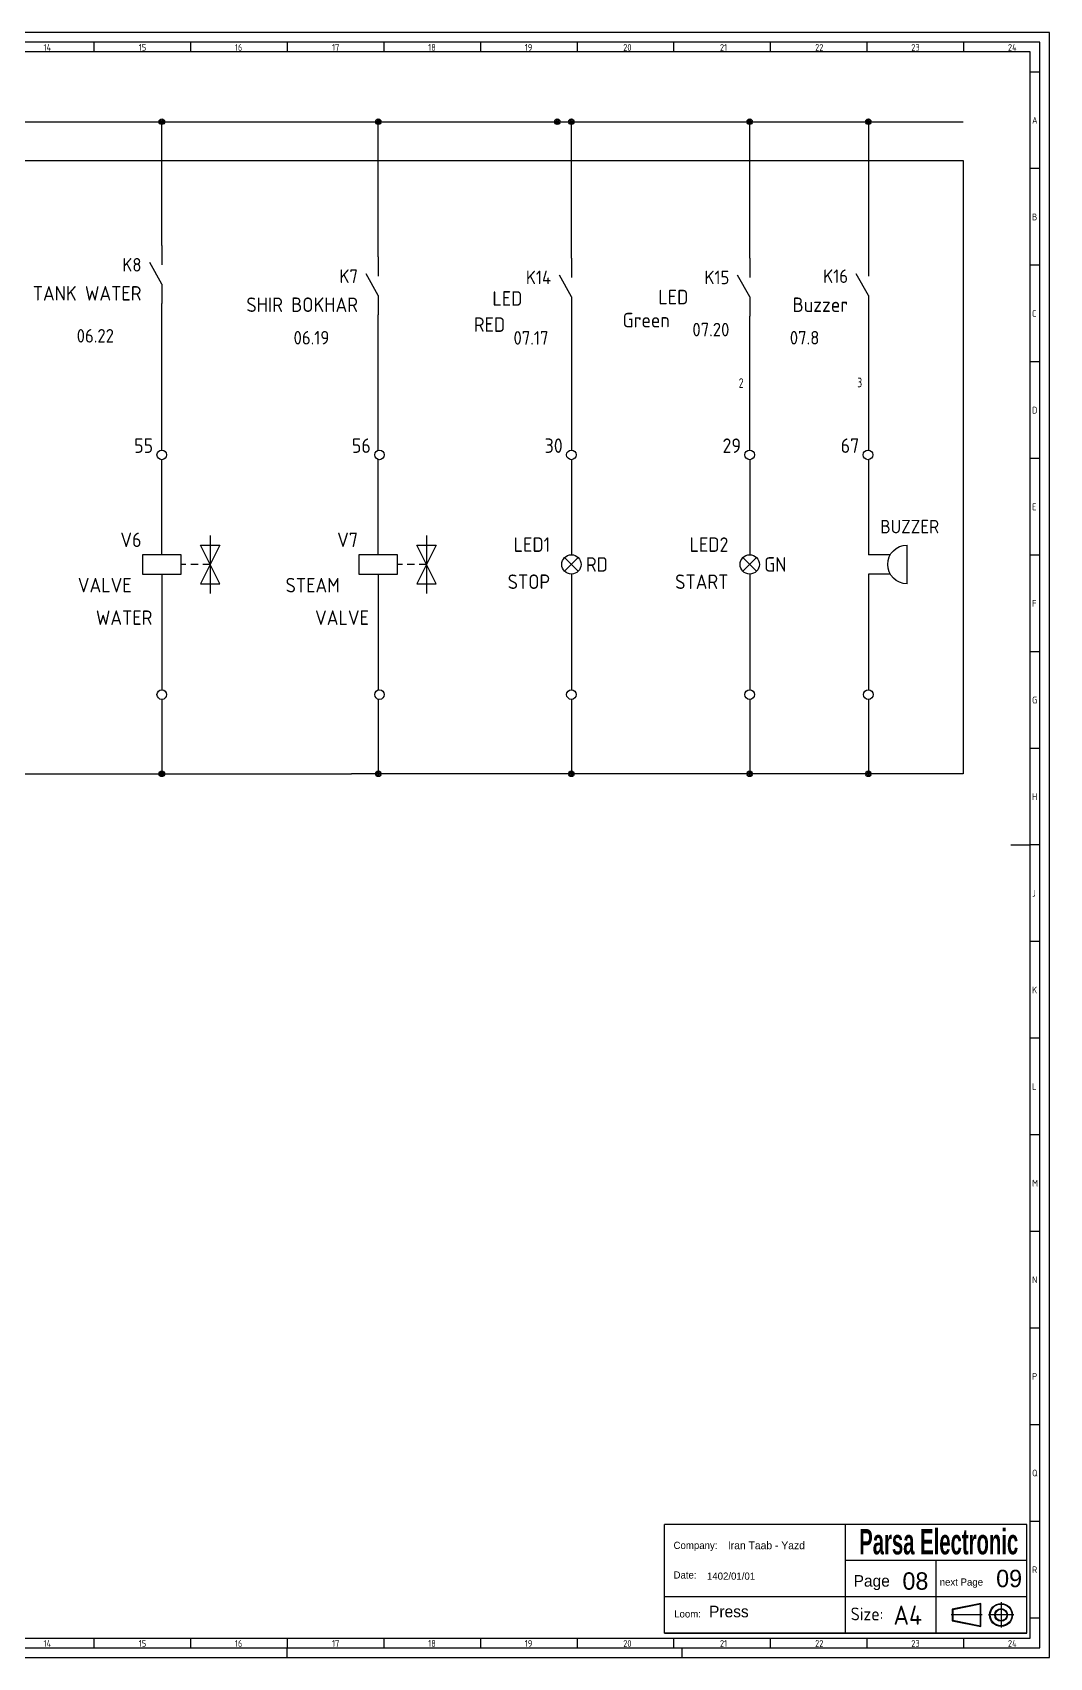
# Model space of a CAD drawing. Header units: millimetres. Extents: x 0 to 1189, y 5 to 846.
# Drawn here: x 663 to 1189, y 5 to 846 of the extents above; entities that cross this region are included whole.
import ezdxf
from ezdxf.enums import TextEntityAlignment as Align

# ---------------------------------------------------------------- set-up
doc = ezdxf.new("R2010")
doc.units = ezdxf.units.MM
doc.header["$LTSCALE"] = 12
for name, color, linetype in [('035', 5, 'Continuous'), ('07', 7, 'Continuous'), ('DESC', 1, 'Continuous'), ('DESCCHILD', 20, 'Continuous'), ('MISC', 2, 'Continuous'), ('RED_2.5mm^2', 1, 'Continuous'), ('SYMS', 7, 'Continuous'), ('TAGS', 51, 'Continuous'), ('WIRENO', 70, 'Continuous'), ('XREFCHILD', 134, 'Continuous')]:
    doc.layers.add(name, color=color, linetype=linetype)
doc.styles.add('AA', font='', dxfattribs={"height": 1})
doc.styles.add('ACISOTS', font='isocp.shx')
doc.styles.add('ISO Proportional', font='isocp.shx')
doc.styles.add('RAAD', font='swisscb.ttf', dxfattribs={"width": 0.7})
doc.styles.add('WD_IEC', font='ISOCP2.shx', dxfattribs={"width": 0.9, "height": 4})
doc.styles.get('AA').set_extended_font_data('Zar')

# ---------------------------------------------------------------- blocks, each defined once
blk = doc.blocks.new('IEC_border_a0')
at = {"layer": '035', "color": 0}
for p, q in [((1189, 841), (0, 841)), ((694.5, 836), (694.5, 831)), ((744.5, 836), (744.5, 831)), ((794.5, 836), (794.5, 831)), ((844.5, 836), (844.5, 831)), ((894.5, 836), (894.5, 831)), ((944.5, 836), (944.5, 831)), ((994.5, 836), (994.5, 831)), ((1044.5, 836), (1044.5, 831)), ((1094.5, 836), (1094.5, 831)), ((1144.5, 836), (1144.5, 831)), ((1189, 0), (1189, 841)), ((1183.97, 820.54), (1178.98, 820.54)), ((1183.97, 770.54), (1178.98, 770.54)), ((1183.97, 720.54), (1178.98, 720.54)), ((1183.97, 670.54), (1178.98, 670.54)), ((1183.97, 620.54), (1178.98, 620.54)), ((1183.98, 570.5), (1179, 570.5)), ((1183.98, 520.5), (1178.98, 520.5)), ((1183.98, 470.5), (1179, 470.5)), ((1183.98, 420.5), (1179, 420.5)), ((1183.98, 420.5), (1179, 420.5)), ((1183.98, 370.5), (1179, 370.5)), ((1183.98, 320.5), (1179, 320.5)), ((1184, 270.46), (1179.02, 270.46)), ((1184, 270.46), (1179.02, 270.46)), ((1184, 220.46), (1179.02, 220.46)), ((1184, 170.46), (1179.02, 170.46)), ((1184, 120.46), (1179.02, 120.46)), ((1184, 70.46), (1179.02, 70.46)), ((1184.02, 20.42), (1179.03, 20.42)), ((694.5, 10), (694.5, 5)), ((744.5, 10), (744.5, 5)), ((744.5, 10), (744.5, 5)), ((794.5, 10), (794.5, 5)), ((844.5, 10), (844.5, 5)), ((894.5, 10), (894.5, 5)), ((944.5, 10), (944.5, 5)), ((994.5, 10), (994.5, 5)), ((1044.5, 10), (1044.5, 5)), ((1094.5, 10), (1094.5, 5)), ((1144.5, 10), (1144.5, 5)), ((0, 0), (1189, 0)), ((794.5, 0), (794.5, 5)), ((999, 0), (999, 5))]:
    blk.add_line(p, q, dxfattribs=at)
blk.add_lwpolyline([(10, 10), (1179, 10), (1179, 831), (10, 831)], close=True, dxfattribs=at)
at = {"layer": '07', "color": 0}
blk.add_line((1169, 420.5), (1179, 420.5), dxfattribs=at)
blk.add_lwpolyline([(5, 5), (1184, 5), (1184, 836), (5, 836)], close=True, dxfattribs=at)
at = {"layer": '035', "color": 0, "style": 'ISO Proportional'}
for s, p in [('14', (668.46, 831.5)), ('15', (717.72, 831.5)), ('16', (767.49, 831.5)), ('17', (817.72, 831.5)), ('18', (867.49, 831.5)), ('19', (917.49, 831.5)), ('20', (968.42, 831.5)), ('21', (1018.46, 831.5)), ('22', (1067.72, 831.5)), ('23', (1117.49, 831.5)), ('24', (1167.49, 831.5)), ('A', (1179.98, 793.79)), ('B', (1179.98, 743.79)), ('C', (1179.98, 693.79)), ('D', (1179.98, 643.79)), ('E', (1180, 593.75)), ('F', (1180, 543.75)), ('G', (1180, 493.75)), ('H', (1180, 443.75)), ('J', (1180, 393.75)), ('K', (1180, 343.75)), ('L', (1180.02, 293.72)), ('M', (1180.02, 243.72)), ('N', (1180.02, 193.72)), ('P', (1180.02, 143.72)), ('Q', (1180.02, 93.72)), ('R', (1180.03, 43.68)), ('14', (668.46, 5.5)), ('15', (717.72, 5.5)), ('16', (767.49, 5.5)), ('17', (817.72, 5.5)), ('18', (867.49, 5.5)), ('19', (917.49, 5.5)), ('20', (968.42, 5.5)), ('21', (1018.46, 5.5)), ('22', (1067.72, 5.5)), ('23', (1117.49, 5.5)), ('24', (1167.49, 5.5))]:
    blk.add_text(s, height=3.5, dxfattribs=at).set_placement(p)
blk = doc.blocks.new('VT0002')
blk.add_circle((0, 0), 1.25)
at = {"style": 'WD_IEC'}
for tag, p in [('INST', (-2.25, 6.5)), ('LOC', (-2.25, 3.5)), ('DESC1', (-2.25, -6.25)), ('DESC2', (-2.25, -9.25)), ('DESC3', (-2.25, -12.25))]:
    blk.add_attdef(tag, text='', height=2.5, dxfattribs=at).set_placement(p, align=Align.RIGHT)
at = {"style": 'WD_IEC', "flags": 1}
for tag, p, height in [('ASSYCODE', (2.75, 10.75), 1), ('CATDESC', (2.75, 9.25), 1), ('MFG', (2.75, 7.25), 1.5), ('CAT', (2.75, 4.75), 1.5), ('X4PIN01', (-1.25, 1), 0.25), ('X4TERM01', (-1.25, 0), 0.25), ('X4TERMDESC01', (-1.25, 0.5), 0.4), ('STRIPSEQ', (0, 0), 0.025), ('X2PIN01', (0, 2.25), 0.25), ('X2TERM01', (0, 1.25), 0.25), ('X8PIN01', (0, -0.25), 0.25), ('X2TERMDESC01', (0, 1.75), 0.4), ('X1PIN01', (1.25, 1), 0.25), ('X1TERM01', (1.25, 0), 0.25), ('X1TERMDESC01', (1.25, 0.5), 0.4), ('LINKTERM', (0, -0.04), 0.025), ('X8TERM01', (0, -1.25), 0.25), ('X8TERMDESC01', (0, -0.75), 0.4)]:
    blk.add_attdef(tag, p, '', height=height, dxfattribs=at)
at = {"style": 'WD_IEC', "flags": 8}
for tag, height, p in [('TAGSTRIP', 2.5, (-2.25, 0.5)), ('TERM01', 2, (-2.25, -3.25))]:
    blk.add_attdef(tag, text='', height=height, dxfattribs=at).set_placement(p, align=Align.RIGHT)
blk = doc.blocks.new('WDDOT')
for radius in [0.72, 0.449, 0.223]:
    blk.add_circle((0, 0), radius)
blk = doc.blocks.new('VLT1R')
for p, q in [((0, 7.5), (0, 2.5)), ((-1.77, -1.77), (1.77, 1.77)), ((1.77, -1.77), (-1.77, 1.77)), ((0, -2.5), (0, -7.5))]:
    blk.add_line(p, q)
blk.add_circle((0, 0), 2.5)
at = {"style": 'WD_IEC'}
for tag, p in [('INST', (-5.5, 10.25)), ('LOC', (-5.5, 6.75)), ('TAG1', (-5.5, 3.25)), ('DESC1', (-5.5, -6.35)), ('DESC2', (-5.5, -9.85)), ('DESC3', (-5.5, -13.35))]:
    blk.add_attdef(tag, text='', height=2.5, dxfattribs=at).set_placement(p, align=Align.RIGHT)
blk.add_attdef('TERM01', text='', height=2, rotation=90, dxfattribs=at).set_placement((-1, 7.5), align=Align.RIGHT)
at = {"style": 'WD_IEC', "flags": 1}
for tag, p, height in [('X2TERM01', (0, 7.5), 0.32), ('X4LINK', (-3, 0), 0.32), ('X1LINK', (3, 0), 0.32), ('ASSYCODE', (1, -4), 1), ('X8TERM02', (0, -7.5), 0.32), ('FAMILY', (1, -5.5), 1), ('CATDESC', (1, -7), 1)]:
    blk.add_attdef(tag, p, '', height=height, dxfattribs=at)
at = {"style": 'WD_IEC', "flags": 9}
for tag, p in [('MFG', (-6, -0.25)), ('CAT', (-6, -2.75))]:
    blk.add_attdef(tag, text='', height=1.5, dxfattribs=at).set_placement(p, align=Align.RIGHT)
at = {"style": 'WD_IEC'}
blk.add_attdef('TERM02', (-1, -7.5), '', height=2, rotation=90, dxfattribs=at)
at = {"lineweight": 13, "style": 'WD_IEC'}
blk.add_attdef('COLOR', text='', height=2.5, dxfattribs=at).set_placement((3.75, 0), align=Align.MIDDLE_LEFT)
at = {"lineweight": 15, "style": 'WD_IEC'}
for tag, p in [('XREF', (-5.5, -18)), ('WDTAGALT', (-5.5, -22))]:
    blk.add_attdef(tag, text='', height=2.5, dxfattribs=at).set_placement(p, align=Align.RIGHT)
blk = doc.blocks.new('VLT1G')
for p, q in [((0, 7.5), (0, 2.5)), ((-1.77, -1.77), (1.77, 1.77)), ((1.77, -1.77), (-1.77, 1.77)), ((0, -2.5), (0, -7.5))]:
    blk.add_line(p, q)
blk.add_circle((0, 0), 2.5)
at = {"style": 'WD_IEC'}
for tag, p in [('INST', (-5.5, 10.25)), ('LOC', (-5.5, 6.75)), ('TAG1', (-5.5, 3.25)), ('DESC1', (-5.5, -6.35)), ('DESC2', (-5.5, -9.85)), ('DESC3', (-5.5, -13.35))]:
    blk.add_attdef(tag, text='', height=2.5, dxfattribs=at).set_placement(p, align=Align.RIGHT)
blk.add_attdef('TERM01', text='', height=2, rotation=90, dxfattribs=at).set_placement((-1, 7.5), align=Align.RIGHT)
at = {"style": 'WD_IEC', "flags": 1}
for tag, p, height in [('X2TERM01', (0, 7.5), 0.32), ('X4LINK', (-3, 0), 0.32), ('X1LINK', (3, 0), 0.32), ('ASSYCODE', (1, -4), 1), ('X8TERM02', (0, -7.5), 0.32), ('FAMILY', (1, -5.5), 1), ('CATDESC', (1, -7), 1)]:
    blk.add_attdef(tag, p, '', height=height, dxfattribs=at)
at = {"style": 'WD_IEC', "flags": 9}
for tag, p in [('MFG', (-6, -0.25)), ('CAT', (-6, -2.75))]:
    blk.add_attdef(tag, text='', height=1.5, dxfattribs=at).set_placement(p, align=Align.RIGHT)
at = {"style": 'WD_IEC'}
blk.add_attdef('TERM02', (-1, -7.5), '', height=2, rotation=90, dxfattribs=at)
at = {"lineweight": 13, "style": 'WD_IEC'}
blk.add_attdef('COLOR', text='', height=2.5, dxfattribs=at).set_placement((3.75, 0), align=Align.MIDDLE_LEFT)
at = {"lineweight": 15, "style": 'WD_IEC'}
for tag, p in [('XREF', (-5.5, -18)), ('WDTAGALT', (-5.5, -21))]:
    blk.add_attdef(tag, text='', height=2.5, dxfattribs=at).set_placement(p, align=Align.RIGHT)
blk = doc.blocks.new('VSV1')
for p, q in [((0, 2.5), (0, 7.5)), ((12.5, 0), (10, 5)), ((10, 5), (15, 5)), ((12.5, 7.5), (12.5, -7.5)), ((15, 5), (12.5, 0)), ((6.25, 0), (5, 0)), ((9.38, 0), (7.5, 0)), ((12.5, 0), (10, -5)), ((12.5, 0), (10.62, 0)), ((15, -5), (12.5, 0)), ((0, -2.5), (0, -7.5)), ((10, -5), (15, -5))]:
    blk.add_line(p, q)
blk.add_lwpolyline([(-5, 2.5), (-5, -2.5), (5, -2.5), (5, 2.5)], close=True)
at = {"style": 'WD_IEC'}
for tag, p in [('INST', (-5.25, 11.5)), ('LOC', (-5.25, 8)), ('TAG1', (-5.25, 4.5)), ('DESC2', (-5.25, -10.35)), ('DESC1', (-5.25, -6.85)), ('DESC3', (-5.25, -13.85))]:
    blk.add_attdef(tag, text='', height=2.5, dxfattribs=at).set_placement(p, align=Align.RIGHT)
blk.add_attdef('TERM01', text='', height=2, rotation=90, dxfattribs=at).set_placement((-1, 7.5), align=Align.RIGHT)
at = {"style": 'WD_IEC', "flags": 1}
for tag, p, height in [('X2TERM01', (0, 7.5), 0.32), ('X4LINK', (-5, 0), 0.32), ('X1LINK', (12.5, 0), 0.32), ('ASSYCODE', (1, -4), 1), ('X8TERM02', (0, -7.5), 0.32), ('FAMILY', (1, -5.5), 1), ('CATDESC', (1, -7), 1)]:
    blk.add_attdef(tag, p, '', height=height, dxfattribs=at)
at = {"style": 'WD_IEC', "flags": 9}
for tag, p in [('MFG', (-6, 1)), ('CAT', (-6, -1.5))]:
    blk.add_attdef(tag, text='', height=1.5, dxfattribs=at).set_placement(p, align=Align.RIGHT)
at = {"style": 'WD_IEC'}
blk.add_attdef('TERM02', (-1, -7.5), '', height=2, rotation=90, dxfattribs=at)
at = {"lineweight": 9, "style": 'WD_IEC'}
for tag, p in [('NO', (-5.5, -16.5)), ('NC', (-5.5, -20))]:
    blk.add_attdef(tag, text='', height=2.5, dxfattribs=at).set_placement(p, align=Align.TOP_RIGHT)
for tag, p in [('XREFNO', (-4, -16.5)), ('XREFNC', (-4, -20)), ('WDTAGALT', (-3.88, -23.13))]:
    blk.add_attdef(tag, text='', height=2.5, dxfattribs=at).set_placement(p, align=Align.TOP_LEFT)
blk = doc.blocks.new('VAN1Z')
for p, q in [((-10, -5), (-10, 5)), ((-5.67, 2.5), (0, 2.5)), ((-5.67, -2.5), (0, -2.5))]:
    blk.add_line(p, q)
blk.add_arc((-10, 0), 5, 270, 90)
at = {"style": 'WD_IEC'}
for tag, height, p in [('INST', 2.5, (-11.5, 11.5)), ('LOC', 2.5, (-11.5, 8)), ('TAG1', 2.5, (-11.5, 4.5)), ('TERM01', 2, (0, 3.5)), ('TERM02', 2, (0, -1.5)), ('DESC2', 2.5, (-11.5, -10.35)), ('DESC1', 2.5, (-11.5, -6.85)), ('DESC3', 2.5, (-11.5, -13.85)), ('XREF', 2.5, (-11.5, -18.85))]:
    blk.add_attdef(tag, text='', height=height, dxfattribs=at).set_placement(p, align=Align.RIGHT)
at = {"style": 'WD_IEC', "flags": 9}
for tag, p in [('MFG', (-11, 1)), ('CAT', (-11, -1.5))]:
    blk.add_attdef(tag, text='', height=1.5, dxfattribs=at).set_placement(p, align=Align.RIGHT)
at = {"style": 'WD_IEC', "flags": 1}
for tag, p, height in [('X2TERM01', (0, 2.5), 0.32), ('ASSYCODE', (-4, -4), 1), ('X8TERM02', (0, -2.5), 0.32), ('FAMILY', (-4, -5.5), 1), ('CATDESC', (-4, -7), 1)]:
    blk.add_attdef(tag, p, '', height=height, dxfattribs=at)
blk = doc.blocks.new('VCR21')
for p, q in [((0, 7.5), (0, 2.5)), ((0, -2.5), (-3.12, 3.12)), ((0, -2.5), (0, -7.5))]:
    blk.add_line(p, q)
at = {"style": 'WD_IEC'}
for tag, p in [('INST', (-5.25, 6.75)), ('LOC', (-5.25, 3.75)), ('TAG2', (-5.25, 0.75)), ('XREF', (-5.25, -3.75)), ('DESC2', (-5.25, -9.75)), ('DESC1', (-5.25, -6.75)), ('DESC3', (-5.25, -12.75))]:
    blk.add_attdef(tag, text='', height=2.5, dxfattribs=at).set_placement(p, align=Align.RIGHT)
blk.add_attdef('TERM01', text='', height=2, rotation=90, dxfattribs=at).set_placement((-1, 7.5), align=Align.RIGHT)
at = {"style": 'WD_IEC', "flags": 1}
for tag, p, height in [('X2TERM01', (0, 7.5), 0.32), ('X4LINK', (-2.75, 0), 0.32), ('X1LINK', (-0.5, 0), 0.32), ('CONTACT', (4, -3.5), 1), ('FAMILY', (4, -5), 1), ('COMMON', (5.25, -4.75), 1), ('X8TERM02', (0, -7.5), 0.32)]:
    blk.add_attdef(tag, p, '', height=height, dxfattribs=at)
at = {"style": 'WD_IEC'}
blk.add_attdef('TERM02', (-1, -7.5), '', height=2, rotation=90, dxfattribs=at)
blk = doc.blocks.new('WD_WNV')
at = {"linetype": 'Continuous', "style": 'WD_IEC', "width": 0.8}
blk.add_attdef('WIRENO', text='', height=2.5, dxfattribs=at).set_placement((-1.6, 0), align=Align.MIDDLE_RIGHT)
at = {"style": 'WD_IEC', "flags": 1}
for tag, p in [('W08USER', (-1, 0.375)), ('W04USER', (-1, 0.875)), ('W05USER', (-1, 0.75)), ('W09USER', (-1, 0.25)), ('W03USER', (-1, 1)), ('W06USER', (-1, 0.625)), ('W07USER', (-1, 0.5)), ('W02USER', (-1, 1.125)), ('W01USER', (-1, 1.25)), ('W10USER', (-1, 0.125))]:
    blk.add_attdef(tag, text='', height=0.08, dxfattribs=at).set_placement(p, align=Align.CENTER)

msp = doc.modelspace()

# ---------------------------------------------------------------- linework, layer by layer
for p, q in [((1177.19, 73.82), (989.74, 73.82)), ((989.74, 17.58), (989.74, 73.82)), ((1083.46, 17.58), (1083.46, 73.82)), ((1177.19, 17.58), (1177.19, 73.82)), ((1177.19, 55.08), (1083.46, 55.08)), ((1130.33, 36.33), (1130.33, 55.08)), ((1177.19, 36.33), (989.74, 36.33)), ((1130.33, 17.58), (1130.33, 36.33)), ((1154.13, 26.96), (1138.1, 26.96)), ((1153.54, 32.89), (1138.7, 29.93)), ((1138.7, 29.93), (1138.7, 23.99)), ((1153.24, 32.53), (1138.99, 29.68)), ((1138.99, 29.68), (1138.99, 24.23)), ((1153.24, 21.38), (1153.24, 32.53)), ((1153.54, 21.02), (1153.54, 32.89)), ((1170.48, 26.96), (1157.42, 26.96)), ((1163.95, 33.49), (1163.95, 20.43)), ((989.74, 17.62), (1177.19, 17.62)), ((989.74, 17.58), (1177.19, 17.58)), ((1138.7, 23.99), (1153.54, 21.02)), ((1138.99, 24.23), (1153.24, 21.38))]:
    msp.add_line(p, q)
for radius in [5.94, 5.64, 3.26, 2.97]:
    msp.add_circle((1163.95, 26.96), radius)
at = {"layer": 'RED_2.5mm^2', "color": 0}
for p, q in [((44.47, 799.76), (1144.36, 799.76)), ((729.65, 735.7), (729.65, 799.76)), ((841.67, 729.81), (841.67, 799.76)), ((941.61, 729.18), (941.61, 799.76)), ((1033.86, 729.18), (1033.86, 799.76)), ((1095.27, 799.76), (1095.27, 729.81)), ((44.47, 779.76), (1144.36, 779.76)), ((1144.36, 779.76), (1144.36, 462.29)), ((729.65, 629.86), (729.65, 705.7)), ((841.67, 629.86), (841.67, 699.81)), ((941.61, 699.18), (941.61, 629.86)), ((1033.86, 629.86), (1033.86, 699.18)), ((1095.27, 699.81), (1095.27, 629.86)), ((729.65, 585.65), (729.65, 624.86)), ((841.67, 585.65), (841.67, 624.86)), ((941.61, 624.86), (941.61, 585.65)), ((1033.86, 624.86), (1033.86, 585.65)), ((1095.27, 624.86), (1095.27, 575.65)), ((1095.27, 565.65), (1095.27, 505.8)), ((729.65, 555.65), (729.65, 505.8)), ((841.67, 555.65), (841.67, 505.8)), ((941.61, 555.65), (941.61, 505.8)), ((1033.86, 555.65), (1033.86, 505.8)), ((729.65, 500.8), (729.65, 462.29)), ((841.67, 500.8), (841.67, 462.29)), ((941.61, 500.8), (941.61, 462.29)), ((1033.86, 500.8), (1033.86, 462.29)), ((1095.27, 500.8), (1095.27, 462.29)), ((260.98, 462.29), (827.77, 462.29)), ((1095.27, 462.29), (827.77, 462.29)), ((1144.36, 462.29), (1095.27, 462.29))]:
    msp.add_line(p, q, dxfattribs=at)

# ---------------------------------------------------------------- block references
msp.add_blockref('IEC_border_a0', (0, 4.94))
at = {"layer": 'SYMS', "color": 0, "xscale": 2, "yscale": 2, "zscale": 2}
for name, p in [('WDDOT', (729.65, 799.76)), ('WDDOT', (841.67, 799.76)), ('WDDOT', (934.28, 799.76)), ('WDDOT', (941.61, 799.76)), ('WDDOT', (1033.86, 799.76)), ('WDDOT', (1095.27, 799.76)), ('VT0002', (729.65, 503.3)), ('VT0002', (842.3, 503.3)), ('VT0002', (941.61, 503.3)), ('VT0002', (1033.86, 503.3)), ('VT0002', (1095.27, 503.3)), ('WDDOT', (729.65, 462.29)), ('WDDOT', (841.67, 462.29)), ('WDDOT', (941.61, 462.29)), ('WDDOT', (1033.86, 462.29)), ('WDDOT', (1095.27, 462.29))]:
    msp.add_blockref(name, p, dxfattribs=at)
at = {"layer": 'SYMS', "color": 0}
ref = msp.add_blockref('VCR21', (729.65, 720.7), dxfattribs=dict(at, xscale=2, yscale=2, zscale=2))
ref.add_attrib('XREF', '06.22', dxfattribs={"layer": 'XREFCHILD', "height": 7, "style": 'WD_IEC'}).set_placement((704.9, 685.46), align=Align.RIGHT)
ref.add_attrib('DESC1', 'TANK WATER', dxfattribs={"layer": 'DESCCHILD', "height": 7.5, "style": 'WD_IEC'}).set_placement((719.15, 707.2), align=Align.RIGHT)
ref.add_attrib('TAG2', 'K8', dxfattribs={"layer": 'TAGS', "height": 7, "style": 'WD_IEC'}).set_placement((719.15, 722.2), align=Align.RIGHT)
ref = msp.add_blockref('VCR21', (841.67, 714.81), dxfattribs=dict(at, xscale=2, yscale=2, zscale=2))
ref.add_attrib('XREF', '06.19', dxfattribs={"layer": 'XREFCHILD', "height": 7, "style": 'WD_IEC'}).set_placement((816.32, 684.47), align=Align.RIGHT)
ref.add_attrib('DESC1', 'SHIR BOKHAR', dxfattribs={"layer": 'DESCCHILD', "height": 7.5, "style": 'WD_IEC'}).set_placement((831.17, 701.31), align=Align.RIGHT)
ref.add_attrib('TAG2', 'K7', dxfattribs={"layer": 'TAGS', "height": 7, "style": 'WD_IEC'}).set_placement((831.17, 716.31), align=Align.RIGHT)
ref = msp.add_blockref('VCR21', (941.61, 714.18), dxfattribs=dict(at, xscale=2, yscale=2, zscale=2))
ref.add_attrib('XREF', '07.17', dxfattribs={"layer": 'XREFCHILD', "height": 7, "style": 'WD_IEC'}).set_placement((929.75, 684.38), align=Align.RIGHT)
ref.add_attrib('DESC2', 'RED', dxfattribs={"layer": 'DESCCHILD', "height": 7.5, "style": 'WD_IEC'}).set_placement((907.3, 691.02), align=Align.RIGHT)
ref.add_attrib('DESC1', 'LED', dxfattribs={"layer": 'DESCCHILD', "height": 7.5, "style": 'WD_IEC'}).set_placement((916.23, 704.55), align=Align.RIGHT)
ref.add_attrib('TAG2', 'K14', dxfattribs={"layer": 'TAGS', "height": 7, "style": 'WD_IEC'}).set_placement((931.11, 715.68), align=Align.RIGHT)
ref = msp.add_blockref('VCR21', (1033.86, 714.18), dxfattribs=dict(at, xscale=2, yscale=2, zscale=2))
ref.add_attrib('XREF', '07.20', dxfattribs={"layer": 'XREFCHILD', "height": 7, "style": 'WD_IEC'}).set_placement((1023.36, 688.68), align=Align.RIGHT)
ref.add_attrib('DESC2', 'Green', dxfattribs={"layer": 'DESCCHILD', "height": 7.5, "style": 'WD_IEC'}).set_placement((992.5, 693.34), align=Align.RIGHT)
ref.add_attrib('DESC1', 'LED', dxfattribs={"layer": 'DESCCHILD', "height": 7.5, "style": 'WD_IEC'}).set_placement((1002.1, 705.27), align=Align.RIGHT)
ref.add_attrib('TAG2', 'K15', dxfattribs={"layer": 'TAGS', "height": 7, "style": 'WD_IEC'}).set_placement((1023.36, 715.68), align=Align.RIGHT)
ref = msp.add_blockref('VCR21', (1095.27, 714.81), dxfattribs=dict(at, xscale=2, yscale=2, zscale=2))
ref.add_attrib('XREF', '07.8', dxfattribs={"layer": 'XREFCHILD', "height": 7, "style": 'WD_IEC'}).set_placement((1069.92, 684.47), align=Align.RIGHT)
ref.add_attrib('DESC1', 'Buzzer', dxfattribs={"layer": 'DESCCHILD', "height": 7.5, "style": 'WD_IEC'}).set_placement((1084.77, 701.31), align=Align.RIGHT)
ref.add_attrib('TAG2', 'K16', dxfattribs={"layer": 'TAGS', "height": 7, "style": 'WD_IEC'}).set_placement((1084.77, 716.31), align=Align.RIGHT)
ref = msp.add_blockref('VT0002', (729.65, 627.36), dxfattribs=dict(at, xscale=2, yscale=2, zscale=2))
ref.add_attrib('TAGSTRIP', '55', dxfattribs={"layer": 'TAGS', "height": 7.5, "style": 'WD_IEC', "flags": 8}).set_placement((725.15, 628.36), align=Align.RIGHT)
ref = msp.add_blockref('VT0002', (842.3, 627.36), dxfattribs=dict(at, xscale=2, yscale=2, zscale=2))
ref.add_attrib('TAGSTRIP', '56', dxfattribs={"layer": 'TAGS', "height": 7.5, "style": 'WD_IEC', "flags": 8}).set_placement((837.8, 628.36), align=Align.RIGHT)
ref = msp.add_blockref('VT0002', (941.61, 627.36), dxfattribs=dict(at, xscale=2, yscale=2, zscale=2))
ref.add_attrib('TAGSTRIP', '30', dxfattribs={"layer": 'TAGS', "height": 7.5, "style": 'WD_IEC', "flags": 8}).set_placement((937.11, 628.36), align=Align.RIGHT)
ref = msp.add_blockref('VT0002', (1033.86, 627.36), dxfattribs=dict(at, xscale=2, yscale=2, zscale=2))
ref.add_attrib('TAGSTRIP', '29', dxfattribs={"layer": 'TAGS', "height": 7.5, "style": 'WD_IEC', "flags": 8}).set_placement((1029.36, 628.36), align=Align.RIGHT)
ref = msp.add_blockref('VT0002', (1095.05, 627.36), dxfattribs=dict(at, xscale=2, yscale=2, zscale=2))
ref.add_attrib('TAGSTRIP', '67', dxfattribs={"layer": 'TAGS', "height": 7.5, "style": 'WD_IEC', "flags": 8}).set_placement((1090.55, 628.36), align=Align.RIGHT)
ref = msp.add_blockref('VAN1Z', (1095.27, 570.65), dxfattribs=dict(at, xscale=-2, yscale=2, zscale=2))
ref.add_attrib('TAG1', 'BUZZER', dxfattribs={"layer": 'TAGS', "height": 7, "style": 'WD_IEC'}).set_placement((1131.9, 586.71), align=Align.RIGHT)
ref = msp.add_blockref('VSV1', (729.65, 570.65), dxfattribs=dict(at, xscale=2, yscale=2, zscale=2))
ref.add_attrib('DESC2', 'WATER', dxfattribs={"layer": 'DESC', "height": 7.5, "style": 'WD_IEC'}).set_placement((724.8, 539.35), align=Align.RIGHT)
ref.add_attrib('DESC1', 'VALVE', dxfattribs={"layer": 'DESC', "height": 7.5, "style": 'WD_IEC'}).set_placement((714.06, 556.17), align=Align.RIGHT)
ref.add_attrib('TAG1', 'V6', dxfattribs={"layer": 'TAGS', "height": 7.5, "style": 'WD_IEC'}).set_placement((719.15, 579.65), align=Align.RIGHT)
ref = msp.add_blockref('VSV1', (841.67, 570.65), dxfattribs=dict(at, xscale=2, yscale=2, zscale=2))
ref.add_attrib('DESC2', 'VALVE', dxfattribs={"layer": 'DESC', "height": 7.5, "style": 'WD_IEC'}).set_placement((836.83, 539.35), align=Align.RIGHT)
ref.add_attrib('DESC1', 'STEAM ', dxfattribs={"layer": 'DESC', "height": 7.5, "style": 'WD_IEC'}).set_placement((826.09, 556.17), align=Align.RIGHT)
ref.add_attrib('TAG1', 'V7', dxfattribs={"layer": 'TAGS', "height": 7.5, "style": 'WD_IEC'}).set_placement((831.17, 579.65), align=Align.RIGHT)
ref = msp.add_blockref('VLT1R', (941.61, 570.65), dxfattribs=dict(at, xscale=2, yscale=2, zscale=2))
ref.add_attrib('DESC1', 'STOP', dxfattribs={"layer": 'DESC', "height": 7.5, "style": 'WD_IEC'}).set_placement((930.61, 557.95), align=Align.RIGHT)
ref.add_attrib('COLOR', 'RD', dxfattribs={"layer": 'MISC', "lineweight": 13, "height": 7.5, "style": 'WD_IEC'}).set_placement((949.11, 570.65), align=Align.MIDDLE_LEFT)
ref.add_attrib('TAG1', 'LED1', dxfattribs={"layer": 'TAGS', "height": 7.5, "style": 'WD_IEC'}).set_placement((930.61, 577.15), align=Align.RIGHT)
ref = msp.add_blockref('VLT1G', (1033.86, 570.65), dxfattribs=dict(at, xscale=2, yscale=2, zscale=2))
ref.add_attrib('DESC1', 'START', dxfattribs={"layer": 'DESC', "height": 7.5, "style": 'WD_IEC'}).set_placement((1022.86, 557.95), align=Align.RIGHT)
ref.add_attrib('COLOR', 'GN', dxfattribs={"layer": 'MISC', "lineweight": 13, "height": 7.5, "style": 'WD_IEC'}).set_placement((1041.36, 570.65), align=Align.MIDDLE_LEFT)
ref.add_attrib('TAG1', 'LED2', dxfattribs={"layer": 'TAGS', "height": 7.5, "style": 'WD_IEC'}).set_placement((1022.86, 577.15), align=Align.RIGHT)
at = {"layer": 'WIRENO', "color": 0}
ref = msp.add_blockref('WD_WNV', (1033.86, 664.52), dxfattribs=dict(at, xscale=2, yscale=2, zscale=2))
ref.add_attrib('WIRENO', '2', dxfattribs={"linetype": 'Continuous', "height": 5, "style": 'WD_IEC', "width": 0.8}).set_placement((1030.66, 664.52), align=Align.MIDDLE_RIGHT)
ref = msp.add_blockref('WD_WNV', (1095.27, 664.83), dxfattribs=dict(at, xscale=2, yscale=2, zscale=2))
ref.add_attrib('WIRENO', '3', dxfattribs={"linetype": 'Continuous', "height": 5, "style": 'WD_IEC', "width": 0.8}).set_placement((1092.07, 664.83), align=Align.MIDDLE_RIGHT)

# ---------------------------------------------------------------- texts
at = {"color": 30, "style": 'RAAD', "width": 0.7}
msp.add_text('Parsa Electronic ', height=13.0966, dxfattribs=at).set_placement((1090.53, 58.3))
at = {"color": 7, "ltscale": 0.5, "style": 'AA'}
for s, height, p in [('Company:', 3.728, (994.46, 61.12)), ('Iran Taab - Yazd', 4, (1022.58, 60.98)), ('09', 9, (1161.41, 41.34)), ('Date:', 3.728, (994.46, 45.78)), ('1402/01/01', 3.728, (1011.74, 45.19)), ('Page', 6, (1087.64, 41.6)), ('08', 9, (1112.93, 40.02)), ('next Page ', 3.728, (1132.17, 42.13)), ('Loom:', 3.728, (994.78, 25.65)), ('Press', 6, (1012.84, 25.73))]:
    msp.add_text(s, height=height, dxfattribs=at).set_placement(p)
at = {"style": 'ACISOTS'}
for s, height, p in [('Size:', 6.633, (1086.12, 24.17)), ('A4', 9.949, (1108.27, 21.89))]:
    msp.add_text(s, height=height, dxfattribs=at).set_placement(p)

doc.saveas('drawing.dxf')
